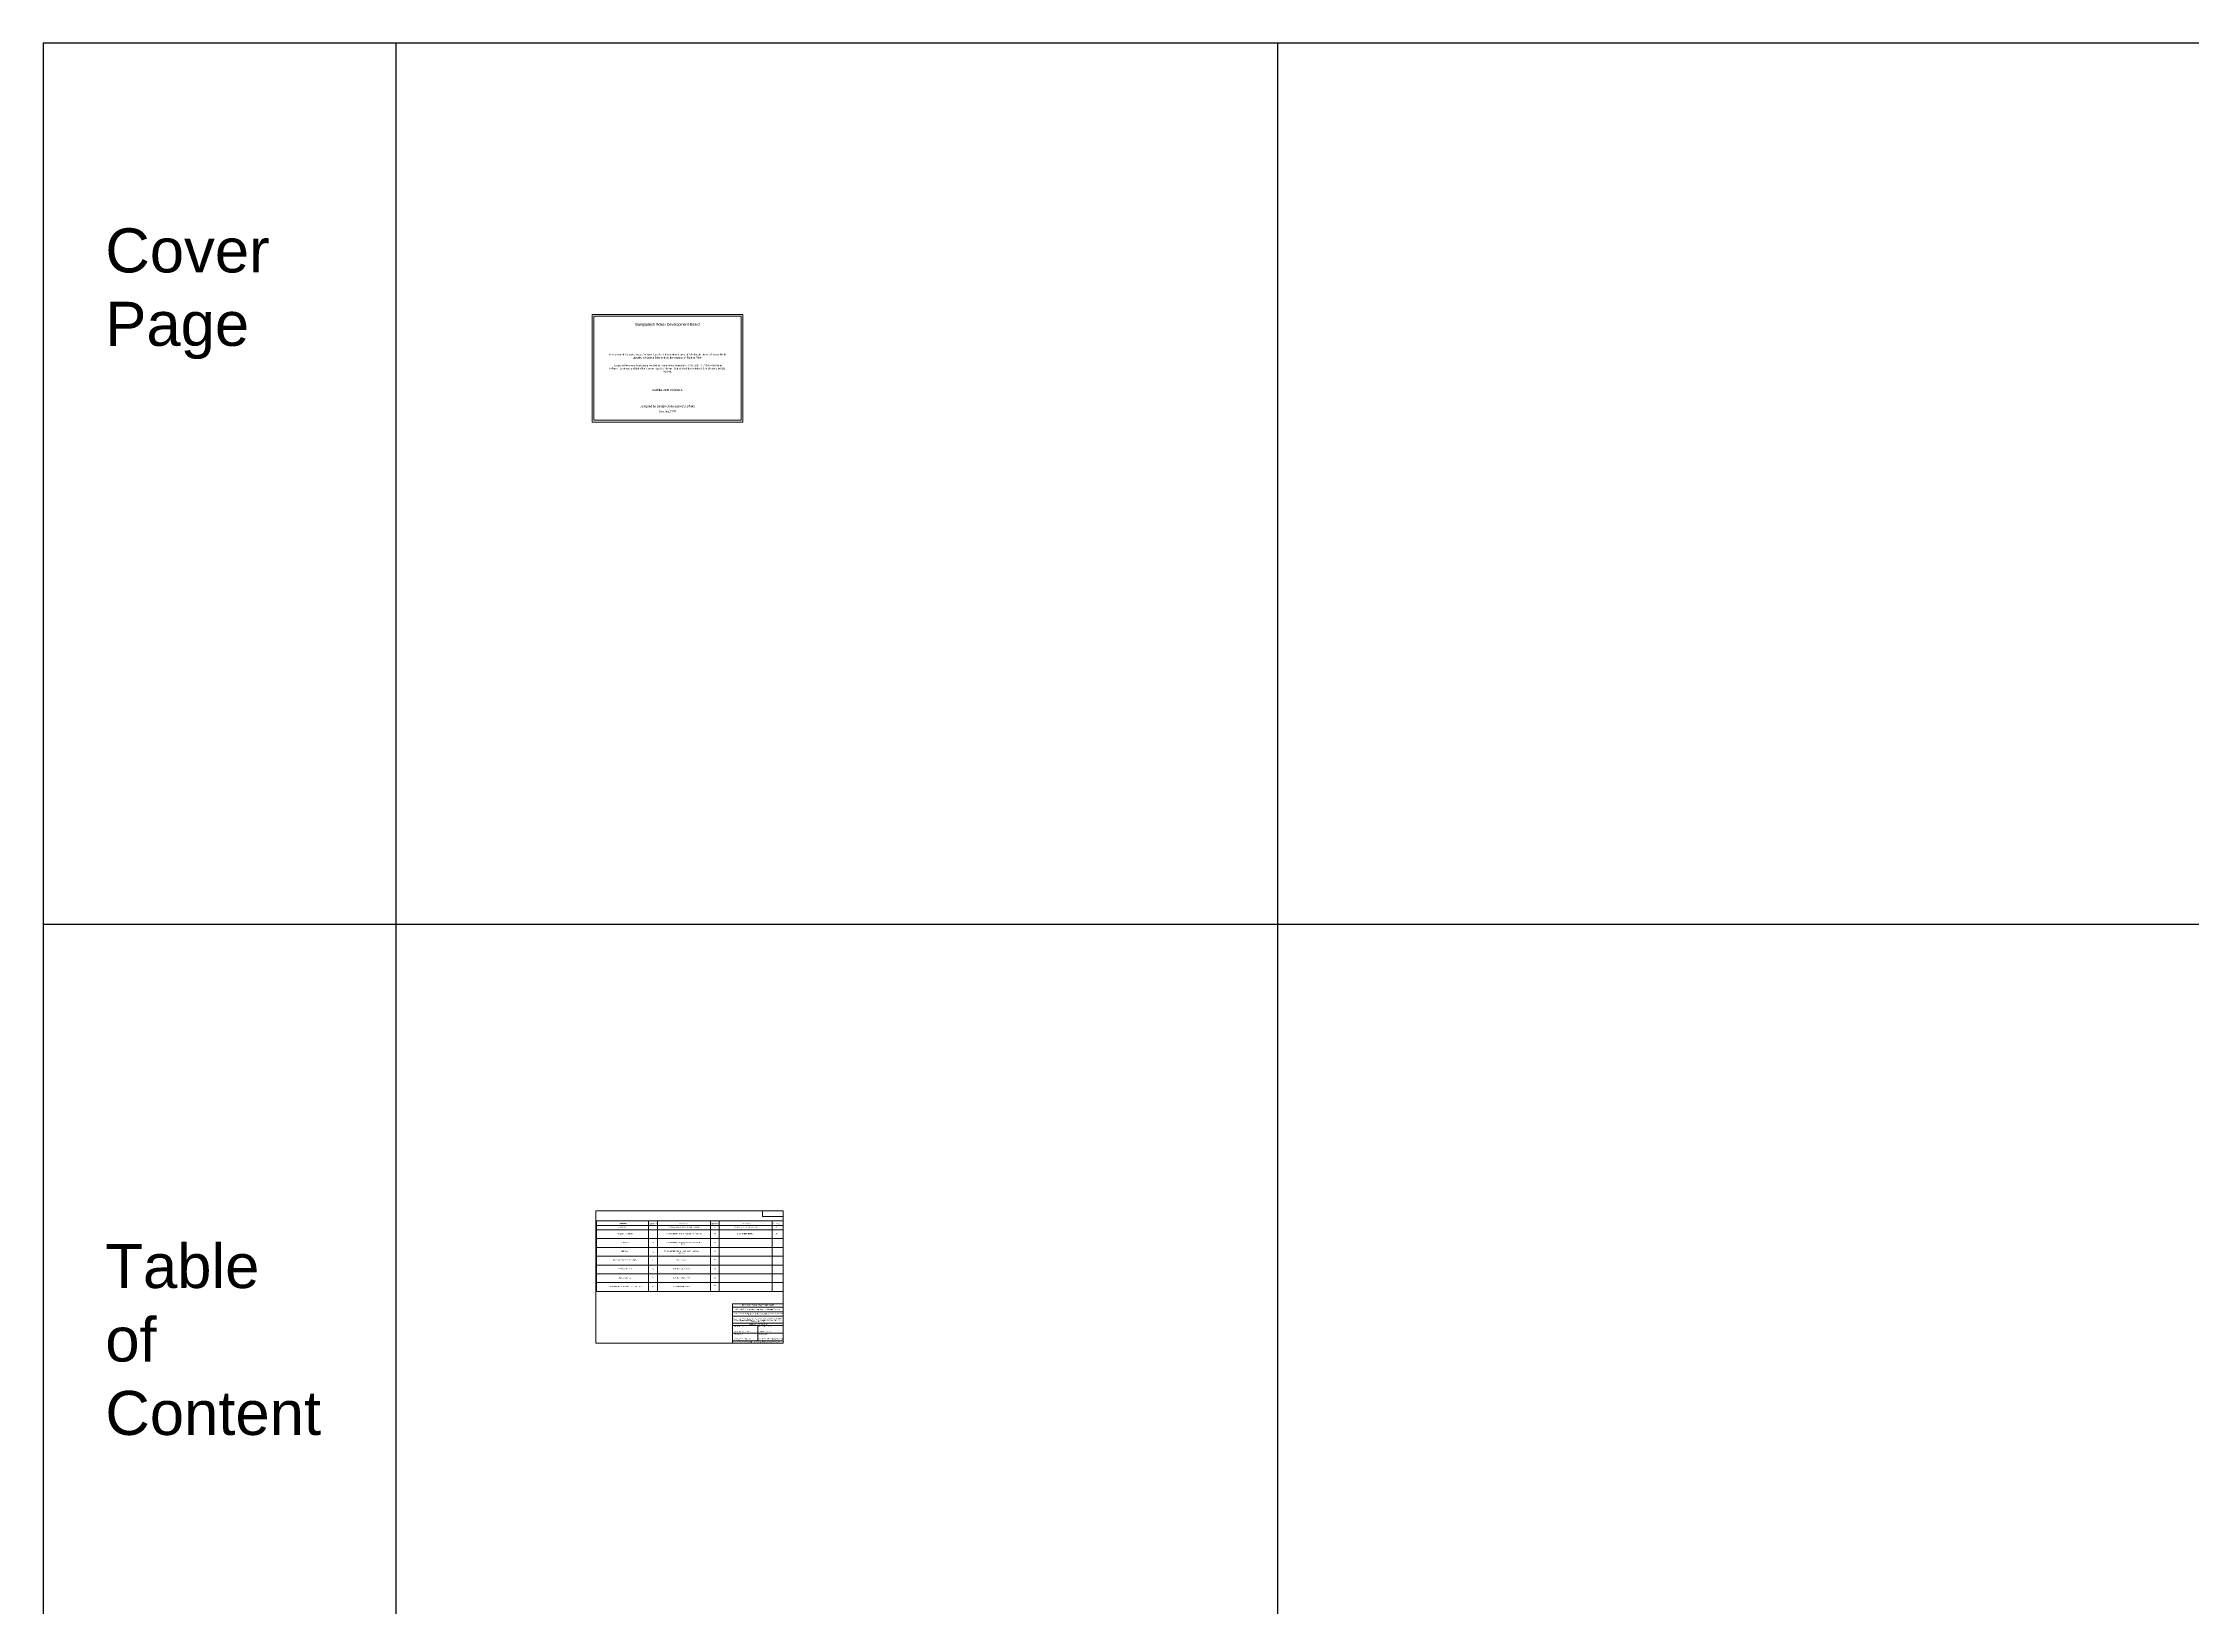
# Model space of a CAD drawing. Header units: inches. Extents: x -885 to 26362, y -28010 to 990.
# Drawn here: x 3489 to 5927, y -785 to 990 of the extents above; entities that cross this region are included whole.
import ezdxf

# ---------------------------------------------------------------- set-up
doc = ezdxf.new("R2010")
doc.units = ezdxf.units.IN
doc.header["$MEASUREMENT"] = 0
doc.layers.add('Construction Line', color=10, linetype='Continuous')
doc.layers.add('Layer1', color=7, linetype='Continuous', lineweight=13)
doc.layers.add('Long Section Labels', color=7, linetype='Continuous', lineweight=9)
doc.styles.get("Standard").update_dxf_attribs({"font": 'arial.ttf'})

msp = doc.modelspace()

# ---------------------------------------------------------------- linework, layer by layer
at = {"layer": 'Construction Line'}
for p, q in [((3488.823672, 990.024943), (26362.295749, 990.024943)), ((3488.823672, 990.024943), (3488.823672, -28009.975057)), ((3888.823672, 990.024943), (3888.823672, -28009.975057)), ((4888.823672, 990.024943), (4888.823672, -28009.975057)), ((3488.823672, -9.975057), (26362.295749, -9.975057))]:
    msp.add_line(p, q, dxfattribs=at)
at = {"layer": 'Layer1'}
for p, q in [((4115.69025, -351.613968), (4328.072538, -351.613968)), ((4115.69025, -356.613968), (4328.072538, -356.613968)), ((4116.69025, -346.613968), (4116.69025, -426.613968)), ((4116.69025, -346.613968), (4116.69025, -351.613968)), ((4116.69025, -346.613968), (4175.69025, -346.613968)), ((4175.69025, -346.613968), (4175.69025, -426.613968)), ((4175.69025, -346.613968), (4185.69025, -346.613968)), ((4185.69025, -346.613968), (4185.69025, -426.613968)), ((4185.69025, -346.613968), (4245.69025, -346.613968)), ((4245.69025, -346.613968), (4245.69025, -426.613968)), ((4245.69025, -346.613968), (4255.69025, -346.613968)), ((4245.69025, -346.613968), (4255.69025, -346.613968)), ((4255.69025, -346.613968), (4255.69025, -426.613968)), ((4255.69025, -346.613968), (4328.072538, -346.613968)), ((4255.69025, -346.613968), (4315.69025, -346.613968)), ((4315.69025, -346.613968), (4315.69025, -426.613968)), ((4115.69025, -366.613968), (4328.072538, -366.613968)), ((4115.69025, -376.613968), (4328.072538, -376.613968)), ((4115.69025, -386.613968), (4328.072538, -386.613968)), ((4115.69025, -396.613968), (4328.072538, -396.613968)), ((4115.69025, -406.613968), (4328.072538, -406.613968)), ((4115.69025, -416.613968), (4328.072538, -416.613968)), ((4115.69025, -426.613968), (4328.072538, -426.613968))]:
    msp.add_line(p, q, dxfattribs=at)
at = {"layer": 'Long Section Labels'}
for points in [[(4111.512953, 682.014926), (4282.512953, 682.014926), (4282.512953, 559.929226), (4111.512953, 559.929226)], [(4113.512953, 680.014926), (4280.512953, 680.014926), (4280.512953, 561.929226), (4113.512953, 561.929226)], [(4115.69025, -335.105781), (4328.072538, -335.105781), (4328.072538, -485.281297), (4115.69025, -485.281297)], [(4304.710486, -335.105781), (4328.072538, -335.105781), (4328.072538, -341.477249), (4304.710486, -341.477249)]]:
    msp.add_lwpolyline(points, close=True, dxfattribs=at)
for points in [[(4270.72932, -485.281297), (4270.72932, -440.681016), (4328.072538, -440.681016)], [(4270.72932, -444.291515), (4328.072538, -444.291515)], [(4270.72932, -449.813455), (4328.072538, -449.813455)], [(4270.72932, -454.698247), (4328.072538, -454.698247)], [(4270.72932, -462.556392), (4328.072538, -462.556392)], [(4270.72932, -465.104979), (4328.072538, -465.104979)], [(4270.72932, -473.812653), (4328.072538, -473.812653)], [(4270.72932, -482.520327), (4328.072538, -482.520327)], [(4291.967549, -482.520327), (4291.967549, -485.281297)], [(4299.400929, -465.104979), (4299.400929, -482.520327)]]:
    msp.add_lwpolyline(points, dxfattribs=at)

# ---------------------------------------------------------------- texts
at = {"layer": 'Construction Line', "char_height": 50, "attachment_point": 1}
for s, insert in [('Cover Page', (3559.522026, 779.68422)), ('Table of Content', (3559.522026, -372.732331))]:
    msp.add_mtext_dynamic_manual_height_columns(s, width=186.33768321, gutter_width=1, heights=[0], dxfattribs=dict(at, insert=insert))
at = {"layer": 'Layer1', "char_height": 1.2}
for s, width, heights, insert, attachment_point in [('\\pxqc;TABLE OF CONTENTS', 42.39483385, [0], (4127.437569, -360.431215), 1), ('\\pxqc;COVER PAGE', 30.80523593, [1.60898], (4131.124206, -352.994528), 1), ('CONTENTS', 22.2716575, [0], (4141.787994, -349.028816), 1), ('SHHET NO', 22.2716575, [0], (4176.415616, -349.361294), 1), ('\\pxqc;CROSS SECTION FROM KM 10.080 TO KM 13.440', 42.39483385, [0], (4194.5268, -360.431215), 1), ('\\pxqc;CROSS SECTION FROM KM 7.920 TO 10.080', 42.39483385, [0], (4194.5268, -352.931215), 1), ('CONTENTS', 22.2716575, [0], (4219.592506, -349.028816), 3), ('SHHET NO', 22.2716575, [0], (4254.964884, -349.361294), 3), ('\\pxqc;07', 42.39483385, [0], (4229.5268, -352.931215), 1), ('\\pxqc;08', 42.39483385, [0], (4229.5268, -360.431215), 1), ('\\pxqc;U/S END TERMINATION SECTION', 42.39483385, [0], (4306.853699, -352.931215), 3), ('\\pxqc;D/S END TERMINATION', 42.39483385, [0], (4306.853699, -360.431215), 3), ('CONTENTS', 22.2716575, [0], (4281.787994, -349.028816), 1), ('SHHET NO', 22.2716575, [0], (4316.415616, -349.361294), 1), ('\\pxqc;14', 42.39483385, [0], (4341.853699, -352.931215), 3), ('\\pxqc;15', 42.39483385, [0], (4341.853699, -360.431215), 3), ('\\pxqc;INDEX MAP', 42.39483385, [0], (4127.437569, -370.431215), 1), ('\\pxqc;SITE PLAN', 42.39483385, [0], (4127.437569, -380.465723), 1), ('\\pxqc;01', 42.39483385, [0], (4159.5268, -370.431215), 1), ('\\pxqc;02', 42.39483385, [0], (4159.5268, -381.240078), 1), ('\\pxqc;CROSS SECTION FROM KM 13.440 TO KM 15.360 OPTION-2', 42.39483385, [0], (4233.942931, -380.465723), 3), ('\\pxqc;CROSS SECTION FROM KM 13.440 TO KM 15.360 OPTION-1', 42.39483385, [0], (4194.5268, -370.431215), 1), ('\\pxqc;09', 42.39483385, [0], (4229.5268, -370.431215), 1), ('\\pxqc;10', 42.39483385, [0], (4229.5268, -380.431215), 1), ('\\pxqc;11', 42.39483385, [0], (4229.5268, -389.555389), 1), ('\\pxqc;DRAWING PREPARATION NOTES', 42.39483385, [0], (4127.437569, -390.605932), 1), ('\\pxqc;MEETING MINUTES', 42.39483385, [0], (4127.437569, -400.431215), 1), ('\\pxqc;GENERAL NOTES', 42.39483385, [0], (4127.437569, -410.431215), 1), ('\\pxqc;03', 42.39483385, [0], (4159.5268, -390.431215), 1), ('\\pxqc;04', 42.39483385, [0], (4159.5268, -400.431215), 1), ('\\pxqc;05', 42.39483385, [0], (4159.5268, -409.866027), 1), ('\\pxqc;DETAILS Z3,SHEAR PIN', 42.39483385, [0], (4233.942931, -400.431215), 3), ('\\pxqc;DETAILS FILTER DRAIN', 42.39483385, [0], (4233.942931, -410.431215), 3), ('\\pxqc;DETAILS X,Y,Z', 42.39483385, [0], (4233.942931, -390.605932), 3), ('\\pxqc;12', 42.39483385, [0], (4229.5268, -400.431215), 1), ('\\pxqc;13', 42.39483385, [0], (4229.5268, -410.431215), 1), ('\\pxqc;CROSS SECTION FROM KM 6.720 TO KM 7.920', 42.39483385, [0], (4127.437569, -420.431215), 1), ('\\pxqc;06', 42.39483385, [0], (4159.5268, -420.431215), 1), ('\\pxqc;U/S END TERMINATION', 42.39483385, [0], (4233.942931, -420.431215), 3), ('\\pxqc;13', 42.39483385, [0], (4229.5268, -418.753788), 1)]:
    msp.add_mtext_dynamic_manual_height_columns(s, width=width, gutter_width=1, heights=heights, dxfattribs=dict(at, insert=insert, attachment_point=attachment_point))
at = {"layer": 'Long Section Labels', "attachment_point": 5}
for s, insert, char_height in [('Bangladesh Water Development Board', (4197.012953, 670.328926), 3.006), ('Designed by:Design Circle-5,BWDB,Dhaka', (4197.012953, 577.476926), 2.338), ('Office of The Superintending Enginner,Design Circle-2', (4299.400929, -447.052485), 1.48667602), ('Bangladesh Water Development Board', (4299.400929, -442.273883), 1.48667602)]:
    msp.add_mtext(s, dxfattribs=dict(at, insert=insert, char_height=char_height))
at = {"layer": 'Long Section Labels'}
for s, insert, char_height, width, attachment_point in [('Protection of Talbaria area of Mirpur Upazila & Kamorkandi area of Shelaidah Union of Kumarkhali Upazila in Kushtia District from the erosion of Padma River', (4197.012953, 634.423926), 2.171, 133.6, 5), ('Design of Protective Work along the R/B of Padma River from KM 6.720 to KM 15.720=9.000 KM at Talbaria, Baruipara and Bahalbaria union, Upazila: Mirpur, District: Kushtia Kushtia O & M Division, BWDB, Kushtia.', (4197.012953, 625.071926), 2.004, 133.6, 2), ('Kushtia O&M Division-1', (4197.012953, 596.347926), 2.338, 133.6, 5), ('January,2025', (4197.012953, 571.631926), 2.338, 19.10589359, 5), ('Design of Protective Work along the R/B of Padma River from KM 6.720 to KM 15.720=9.000 KM at Talbaria, Baruipara and Bahalbaria union, Upazila: Mirpur, District: Kushtia Kushtia O & M Division, BWDB, Kushtia.', (4299.400929, -459.264466), 0.955720297, 57.34321779, 5), ('Protection of Talbaria area of Mirpur Upazila & Kamorkandi area of Shelaidah Union of Kumarkhali Upazila in Kushtia District from the erosion of Padma River', (4299.400929, -452.362042), 0.849529152, 59.46704067, 5), ('TABLE OF CONTENTS', (4299.400929, -463.830686), 1.48667602, 59.46704067, 5), ('DATE:XX-XX-XXXX', (4281.348435, -483.688429), 1.48667602, 29.73352034, 5), ('CHECKED BY:^J^J^J(MST.TASMEM JAHAN),EE', (4272.853143, -477.847917), 1.06191144, 29.73352034, 4), ('DESIGNED BY:^J^J^J(SHAMMI AKHTER),SDE', (4272.853143, -469.352625), 1.06191144, 29.73352034, 4), ('Drawing No:DC-5-XXXX-XX/XX', (4310.020043, -483.688429), 1.48667602, 46.72410339, 5), ('APPROVED BY:^J^J^J(MD. MAHFUZUR RAHMAN),CE,DESIGN', (4300.46284, -477.847917), 1.06191144, 29.73352034, 4), ('RECOMMENDED BY:^J^J^J(JAKARIA PERVEZ),SE', (4300.46284, -469.352625), 1.06191144, 29.73352034, 4)]:
    msp.add_mtext(s, dxfattribs=dict(at, insert=insert, char_height=char_height, width=width, attachment_point=attachment_point))

doc.saveas('drawing.dxf')
